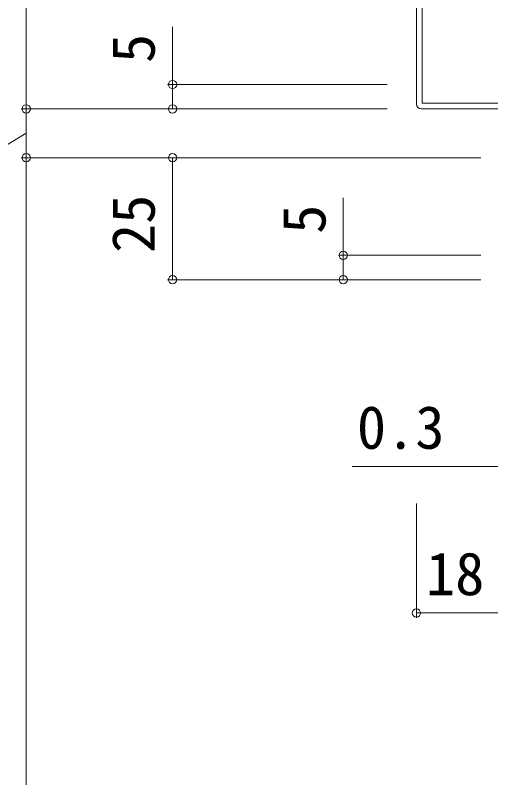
# Model space of a CAD drawing. Units: millimetres, scale not verified. Extents: x -990 to 990, y -1600 to 1603.
# Drawn here: x -859.7 to -762.3, y -567.7 to -411.4 of the extents above; entities that cross this region are included whole.
import ezdxf
from ezdxf.enums import TextEntityAlignment as Align

# ---------------------------------------------------------------- set-up
doc = ezdxf.new("R2010")
doc.units = ezdxf.units.MM
doc.header["$LTSCALE"] = 8
doc.layers.add('0-6_YKK_D', color=6, linetype='Continuous', lineweight=9)
doc.layers.add('0-7_YSS_K', color=7, linetype='Continuous', lineweight=9)
doc.styles.add('ＭＳ ゴシック', font='')
doc.styles.get('ＭＳ ゴシック').set_extended_font_data('MS Gothic')

msp = doc.modelspace()

# ---------------------------------------------------------------- linework, layer by layer
at = {"layer": '0-6_YKK_D'}
for p, q in [((-857.5, -400.626), (-857.5, -430.626)), ((-783.5, -425.626), (-828.5, -425.626)), ((-783.5, -430.626), (-858.5, -430.626)), ((-785.5, -430.626), (-858.5, -430.626)), ((-857.5, -430.626), (-857.5, -440.626)), ((-783.5, -430.626), (-828.5, -430.626)), ((-764.919, -440.626), (-858.5, -440.626)), ((-765.919, -440.626), (-858.5, -440.626)), ((-857.5, -440.626), (-857.5, -1240.626)), ((-764.285, -440.626), (-828.5, -440.626)), ((-827.5, -440.626), (-827.5, -465.626)), ((-764.285, -460.626), (-793.5, -460.626)), ((-764.285, -465.626), (-828.5, -465.626)), ((-764.285, -465.626), (-793.5, -465.626)), ((-759.5, -503.926), (-790.7, -503.926)), ((-777.5, -511.497), (-777.5, -534.926)), ((-759.5, -533.926), (-777.5, -533.926))]:
    msp.add_line(p, q, dxfattribs=at)
for points in [[(-827.5, -430.626), (-827.5, -425.626), (-827.5, -413.826)], [(-857.5, -435.626), (-866, -440.744), (-866, -472.184)], [(-792.5, -465.626), (-792.5, -460.626), (-792.5, -448.826)]]:
    msp.add_lwpolyline(points, dxfattribs=at)
for centre in [(-827.5, -425.626), (-857.5, -430.626), (-857.5, -430.626), (-827.5, -430.626), (-857.5, -440.626), (-857.5, -440.626), (-827.5, -440.626), (-792.5, -460.626), (-827.5, -465.626), (-792.5, -465.626), (-777.5, -533.926)]:
    msp.add_circle(centre, 0.85, dxfattribs=at)
at = {"layer": '0-7_YSS_K'}
for p, q in [((-777.5, -402.626), (-777.5, -429.626)), ((-776.3, -402.626), (-776.3, -429.426)), ((-776.3, -429.426), (-724.2, -429.426)), ((-776.5, -430.626), (-723, -430.626))]:
    msp.add_line(p, q, dxfattribs=at)
for points in [[(-776.5, -430.626), (-723, -430.626), (-723, -425.626), (-701.5, -425.626), (-701.5, -424.126), (-705, -424.126), (-705, -420.126), (-703.5, -420.126), (-703.5, -418.626), (-702, -417.126), (-697.958, -417.126), (-697.775, -417.006), (-697.225, -417.006), (-697.042, -417.126), (-693, -417.126), (-691.5, -418.626), (-691.5, -420.126), (-690, -420.126), (-690, -424.126), (-693.5, -424.126), (-693.5, -425.626), (-672, -425.626), (-672, -430.626), (-666.5, -430.626)], [(-776.3, -429.426), (-724.2, -429.426), (-724.2, -425.426)]]:
    msp.add_lwpolyline(points, dxfattribs=at)
msp.add_arc((-776.5, -429.626), 1, 180.00001, 269.99999, dxfattribs=at)

# ---------------------------------------------------------------- texts
at = {"layer": '0-6_YKK_D', "style": 'ＭＳ ゴシック'}
for s, p in [('5', (-828.5, -421.226)), ('25', (-828.5, -460.166)), ('5', (-793.5, -456.226))]:
    msp.add_text(s, height=8.798, rotation=90, dxfattribs=at).set_placement(p, align=Align.BOTTOM_LEFT)
for s, p in [('0.3', (-789.7, -502.926)), ('18', (-775.54, -532.926))]:
    msp.add_text(s, height=8.798, dxfattribs=at).set_placement(p, align=Align.BOTTOM_LEFT)

doc.saveas('drawing.dxf')
